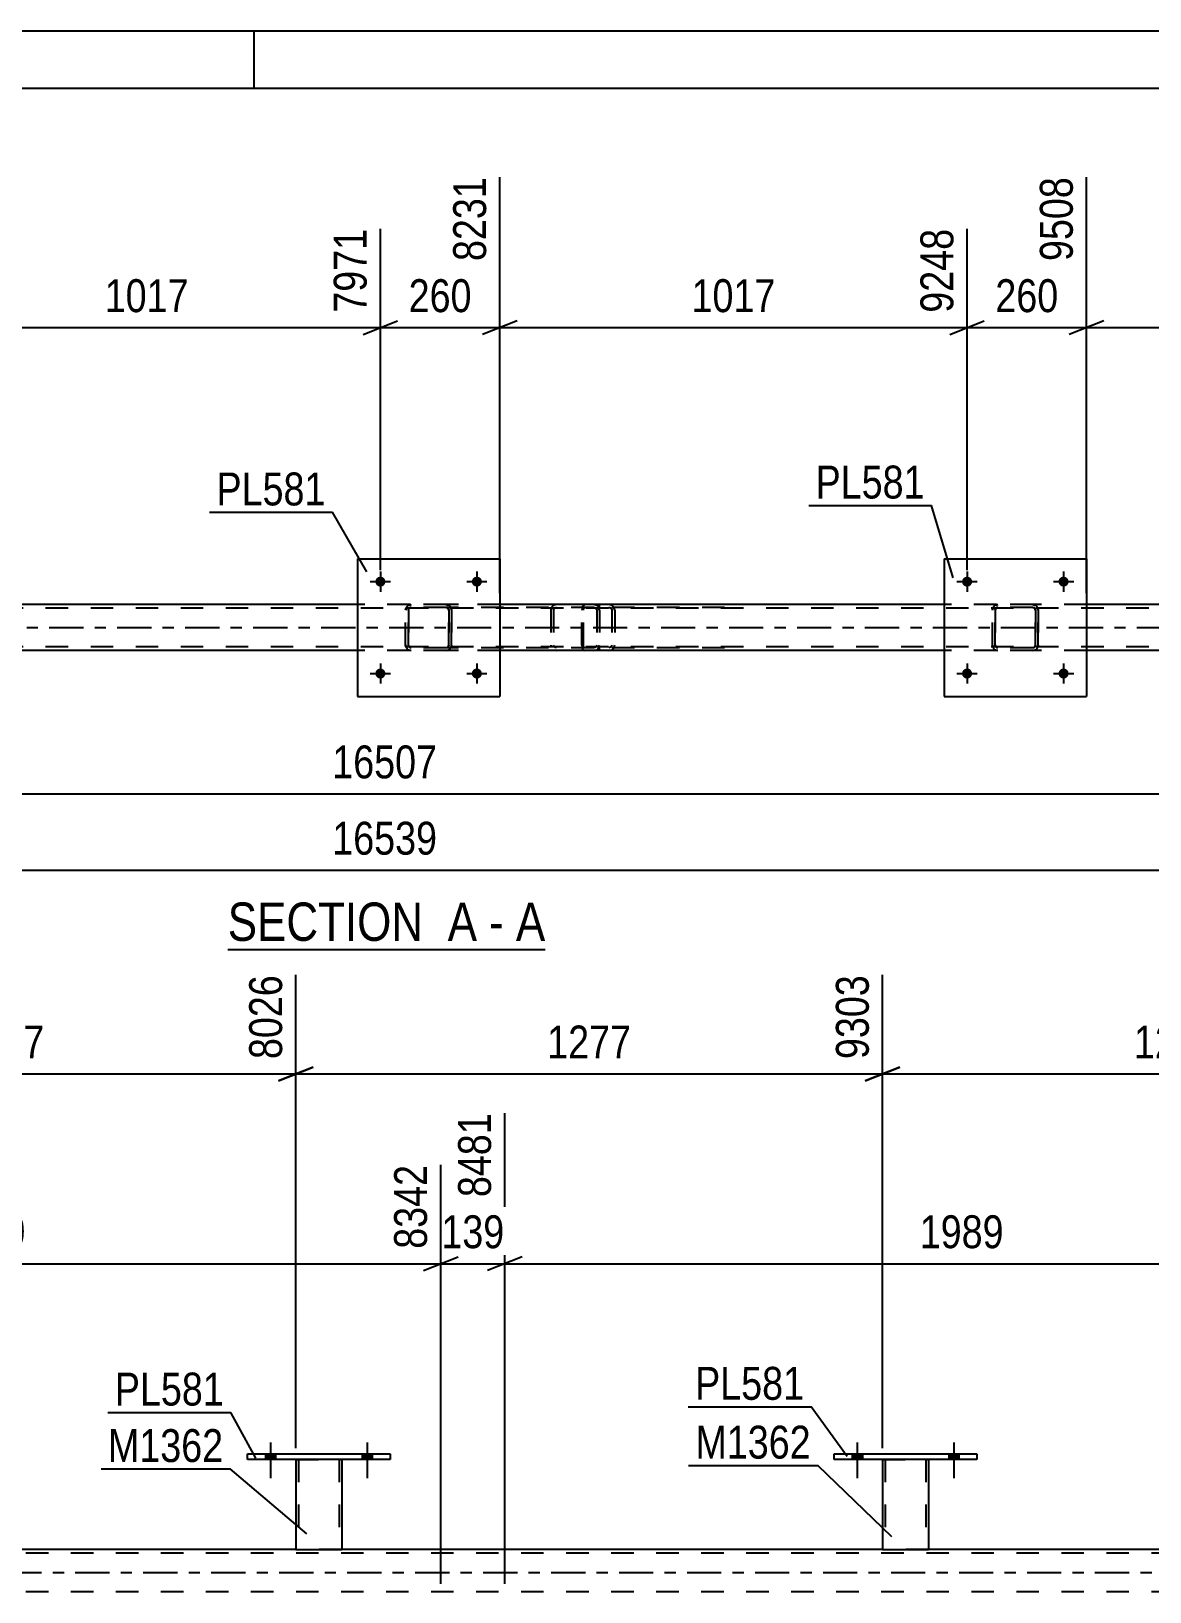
# Model space of a CAD drawing. Header units: millimetres. Extents: x 0 to 841, y 0 to 594.
# Drawn here: x 401.6 to 499, y 458.1 to 594 of the extents above; entities that cross this region are included whole.
import ezdxf

# ---------------------------------------------------------------- set-up
doc = ezdxf.new("R2010")
doc.units = ezdxf.units.MM
doc.linetypes.add('DXK_LINE_DOT2', pattern=[3.9198, 1.9599, -1.9599])
doc.linetypes.add('DXK_LINE_DOT3', pattern=[5.9187, 2.979, -0.9799, 0.9799, -0.9799])
doc.styles.add('Arial Narrow', font='ARIALN.TTF', dxfattribs={"height": 0.2})

# ---------------------------------------------------------------- blocks, each defined once
blk = doc.blocks.new('Unknown-318895283-1133')
at = {"color": 5, "linetype": 'Continuous'}
for p, q in [((841, 594), (0, 594)), ((421, 589), (421, 594)), ((836, 589), (5, 589))]:
    blk.add_line(p, q, dxfattribs=at)
blk = doc.blocks.new('Unknown-318895283-11 - 5298')
at = {"color": 6, "linetype": 'Continuous'}
blk.add_line((418.69, 514.04), (446.33, 514.04), dxfattribs=at)
at = {"color": 0, "linetype": 'Continuous'}
for points in [[(436.79, 514.79), (436.79, 518.29), (418.69, 518.29), (418.69, 514.79)], [(440.4, 514.79), (440.4, 518.29), (437.84, 518.29), (437.84, 514.79)], [(442.73, 514.79), (442.73, 518.29), (441.45, 518.29), (441.45, 514.79)], [(446.33, 514.79), (446.33, 518.29), (443.78, 518.29), (443.78, 514.79)]]:
    blk.add_wipeout(points, dxfattribs=at)
at = {"color": 7, "linetype": 'Continuous', "style": 'Arial Narrow'}
for s, p in [('SECTION ', (418.69, 514.79)), ('A', (437.84, 514.79)), ('A', (443.78, 514.79)), ('-', (441.45, 514.79))]:
    blk.add_text(s, height=3.34, dxfattribs=at).set_placement(p)
blk = doc.blocks.new('Part-318895283-5307 - 5298')
at = {"color": 7, "linetype": 'DXK_LINE_DOT2'}
for p, q in [((450.55, 544.07), (435.56, 544.07)), ((450.55, 543.83), (435.56, 543.83)), ((446.82, 543.67), (446.81, 543.59)), ((446.81, 543.59), (446.81, 540.55)), ((446.84, 543.77), (446.82, 543.67)), ((447.06, 543.59), (447.08, 543.68)), ((447.06, 543.59), (447.06, 540.55)), ((447.08, 543.68), (447.14, 543.76)), ((447.32, 544.07), (447.12, 544.03)), ((447.14, 543.76), (447.22, 543.81)), ((447.22, 543.81), (447.32, 543.83)), ((450.75, 544.03), (450.55, 544.07)), ((450.55, 543.83), (450.65, 543.81)), ((450.65, 543.81), (450.73, 543.76)), ((450.73, 543.76), (450.79, 543.68)), ((450.79, 543.68), (450.81, 543.59)), ((450.81, 543.59), (450.81, 540.55)), ((451.04, 543.67), (451.02, 543.77)), ((451.06, 543.59), (451.04, 543.67)), ((451.06, 543.59), (451.06, 540.55)), ((450.55, 540.31), (435.56, 540.31)), ((450.55, 540.07), (435.56, 540.07)), ((446.81, 540.55), (446.82, 540.46)), ((446.82, 540.46), (446.84, 540.36)), ((447.08, 540.46), (447.06, 540.55)), ((447.14, 540.38), (447.08, 540.46)), ((447.12, 540.1), (447.32, 540.07)), ((447.22, 540.33), (447.14, 540.38)), ((447.32, 540.31), (447.22, 540.33)), ((450.65, 540.33), (450.55, 540.31)), ((450.55, 540.07), (450.75, 540.1)), ((450.73, 540.38), (450.65, 540.33)), ((450.79, 540.46), (450.73, 540.38)), ((450.81, 540.55), (450.79, 540.46)), ((451.02, 540.36), (451.04, 540.46)), ((451.04, 540.46), (451.06, 540.55))]:
    blk.add_line(p, q, dxfattribs=at)
for centre, start, end in [((447.3, 543.57), 110.7583, 155.68), ((450.57, 543.57), 24.32, 69.2417), ((450.57, 540.57), 290.7583, 335.68)]:
    blk.add_arc(centre, 0.496, start, end, dxfattribs=at)
blk = doc.blocks.new('Part-318895283-5320 - 5298')
at = {"color": 7, "linetype": 'DXK_LINE_DOT2'}
for p, q in [((449.54, 543.77), (449.52, 543.59)), ((449.52, 540.55), (449.52, 543.59)), ((449.59, 543.93), (449.54, 543.77)), ((449.68, 544.03), (449.59, 543.93)), ((449.65, 543.59), (449.66, 543.68)), ((449.65, 540.55), (449.65, 543.59)), ((449.66, 543.68), (449.69, 543.76)), ((449.79, 544.07), (449.68, 544.03)), ((449.69, 543.76), (449.73, 543.81)), ((449.73, 543.81), (449.79, 543.83)), ((461.94, 544.07), (449.79, 544.07)), ((461.94, 543.83), (449.79, 543.83)), ((451.06, 543.83), (451.06, 544.07)), ((452.07, 544.03), (451.88, 544.07)), ((451.88, 543.83), (451.97, 543.81)), ((451.97, 543.81), (452.06, 543.76)), ((452.06, 543.76), (452.11, 543.68)), ((452.11, 543.68), (452.13, 543.59)), ((452.13, 543.59), (452.13, 540.55)), ((452.36, 543.67), (452.34, 543.77)), ((452.38, 543.59), (452.36, 543.67)), ((452.38, 543.59), (452.38, 540.55)), ((449.52, 540.55), (449.54, 540.36)), ((449.54, 540.36), (449.59, 540.21)), ((449.59, 540.21), (449.68, 540.1)), ((449.66, 540.46), (449.65, 540.55)), ((449.69, 540.38), (449.66, 540.46)), ((449.68, 540.1), (449.79, 540.07)), ((449.73, 540.33), (449.69, 540.38)), ((449.79, 540.31), (449.73, 540.33)), ((461.94, 540.31), (449.79, 540.31)), ((461.94, 540.07), (449.79, 540.07)), ((451.06, 540.07), (451.06, 540.31)), ((451.97, 540.33), (451.88, 540.31)), ((451.88, 540.07), (452.07, 540.1)), ((452.06, 540.38), (451.97, 540.33)), ((452.11, 540.46), (452.06, 540.38)), ((452.13, 540.55), (452.11, 540.46)), ((452.34, 540.36), (452.36, 540.46)), ((452.36, 540.46), (452.38, 540.55))]:
    blk.add_line(p, q, dxfattribs=at)
for centre, start, end in [((451.89, 543.57), 23.8494, 68.8059), ((451.89, 540.56), 291.1941, 336.1506)]:
    blk.add_arc(centre, 0.492, start, end, dxfattribs=at)
blk = doc.blocks.new('Part-318895283-5333 - 5298')
at = {"color": 2, "linetype": 'Continuous'}
for p, q in [((481.06, 548.07), (481.06, 536.07)), ((481.06, 548.07), (493.46, 548.07)), ((493.46, 548.07), (493.46, 536.07)), ((481.06, 536.07), (493.46, 536.07))]:
    blk.add_line(p, q, dxfattribs=at)
blk = doc.blocks.new('Part-318895283-5334 - 5298')
at = {"color": 7, "linetype": 'DXK_LINE_DOT2'}
for p, q in [((485.26, 543.59), (485.3, 543.77)), ((485.3, 543.77), (485.26, 543.59)), ((485.26, 540.55), (485.26, 543.59)), ((485.26, 543.59), (485.26, 543.59)), ((485.26, 540.55), (485.26, 543.59)), ((485.5, 543.59), (485.52, 543.68)), ((485.52, 543.68), (485.5, 543.59)), ((485.5, 540.55), (485.5, 543.59)), ((485.5, 543.59), (485.5, 543.59)), ((485.5, 543.59), (485.5, 540.55)), ((485.52, 543.68), (485.57, 543.76)), ((485.57, 543.76), (485.52, 543.68)), ((485.56, 544.03), (485.74, 544.07)), ((485.74, 544.07), (485.56, 544.03)), ((485.57, 543.76), (485.65, 543.81)), ((485.65, 543.81), (485.57, 543.76)), ((485.74, 543.83), (485.65, 543.81)), ((488.78, 544.07), (485.74, 544.07)), ((488.78, 543.83), (485.74, 543.83)), ((488.78, 544.07), (488.97, 544.03)), ((488.97, 544.03), (488.78, 544.07)), ((488.78, 543.83), (488.87, 543.81)), ((488.87, 543.81), (488.95, 543.76)), ((488.95, 543.76), (488.87, 543.81)), ((488.95, 543.76), (489, 543.68)), ((489, 543.68), (488.95, 543.76)), ((489, 543.68), (489.02, 543.59)), ((489.02, 543.59), (489, 543.68)), ((489.02, 540.55), (489.02, 543.59)), ((489.02, 543.59), (489.02, 543.59)), ((489.02, 543.59), (489.02, 540.55)), ((489.23, 543.77), (489.26, 543.59)), ((489.26, 543.59), (489.23, 543.77)), ((489.26, 540.55), (489.26, 543.59)), ((489.26, 543.59), (489.26, 543.59)), ((489.26, 543.59), (489.26, 540.55)), ((485.26, 540.55), (485.26, 540.55)), ((485.3, 540.36), (485.26, 540.55)), ((485.26, 540.55), (485.3, 540.36)), ((485.5, 540.55), (485.5, 540.55)), ((485.52, 540.45), (485.5, 540.55)), ((485.5, 540.55), (485.52, 540.45)), ((485.57, 540.38), (485.52, 540.45)), ((485.52, 540.45), (485.57, 540.38)), ((485.74, 540.07), (485.56, 540.1)), ((485.56, 540.1), (485.74, 540.07)), ((485.65, 540.32), (485.57, 540.38)), ((485.57, 540.38), (485.65, 540.32)), ((485.74, 540.31), (485.65, 540.32)), ((488.78, 540.31), (485.74, 540.31)), ((488.78, 540.07), (485.74, 540.07)), ((488.87, 540.32), (488.78, 540.31)), ((488.97, 540.1), (488.78, 540.07)), ((488.78, 540.07), (488.97, 540.1)), ((488.95, 540.38), (488.87, 540.32)), ((488.87, 540.32), (488.95, 540.38)), ((489, 540.45), (488.95, 540.38)), ((488.95, 540.38), (489, 540.45)), ((489.02, 540.55), (489, 540.45)), ((489, 540.45), (489.02, 540.55)), ((489.02, 540.55), (489.02, 540.55)), ((489.26, 540.55), (489.23, 540.36)), ((489.23, 540.36), (489.26, 540.55)), ((489.26, 540.55), (489.26, 540.55))]:
    blk.add_line(p, q, dxfattribs=at)
at = {"color": 7, "linetype": 'DXK_LINE_DOT3'}
blk.add_line((487.26, 542.07), (487.26, 542.07), dxfattribs=at)
at = {"color": 7, "linetype": 'DXK_LINE_DOT2'}
for centre, start, end in [((485.74, 543.59), 112.5, 157.5), ((485.74, 543.59), 112.5, 157.5), ((488.78, 543.59), 22.5, 67.5), ((488.78, 543.59), 22.5, 67.5), ((485.74, 540.55), 202.5, 247.5), ((485.74, 540.55), 202.5, 247.5), ((488.78, 540.55), 292.5, 337.5), ((488.78, 540.55), 292.5, 337.5)]:
    blk.add_arc(centre, 0.48, start, end, dxfattribs=at)
blk = doc.blocks.new('Bolt-318895283-5404 - 5298')
at = {"linetype": 'Continuous'}
for points in [[(432.42, 538.07, -1), (431.54, 538.07, -1)], [(440.82, 538.07, -1), (439.94, 538.07, -1)]]:
    blk.add_hatch(color=1, dxfattribs=at).paths.add_polyline_path(points)
at = {"color": 1, "linetype": 'Continuous'}
for p, q in [((431.98, 538.95), (431.98, 537.19)), ((440.38, 538.95), (440.38, 537.19)), ((431.1, 538.07), (432.86, 538.07)), ((439.5, 538.07), (441.26, 538.07))]:
    blk.add_line(p, q, dxfattribs=at)
blk = doc.blocks.new('Part-318895283-5339 - 5298')
at = {"color": 2, "linetype": 'Continuous'}
for p, q in [((429.98, 548.07), (429.98, 536.07)), ((429.98, 548.07), (442.38, 548.07)), ((442.38, 548.07), (442.38, 536.07)), ((429.98, 536.07), (442.38, 536.07))]:
    blk.add_line(p, q, dxfattribs=at)
blk = doc.blocks.new('Bolt-318895283-5403 - 5298')
at = {"linetype": 'Continuous'}
for points in [[(432.42, 546.07, -1), (431.54, 546.07, -1)], [(440.82, 546.07, -1), (439.94, 546.07, -1)]]:
    blk.add_hatch(color=1, dxfattribs=at).paths.add_polyline_path(points)
at = {"color": 1, "linetype": 'Continuous'}
for p, q in [((431.98, 546.95), (431.98, 545.19)), ((440.38, 546.95), (440.38, 545.19)), ((431.1, 546.07), (432.86, 546.07)), ((439.5, 546.07), (441.26, 546.07))]:
    blk.add_line(p, q, dxfattribs=at)
blk = doc.blocks.new('Part-318895283-5340 - 5298')
at = {"color": 7, "linetype": 'DXK_LINE_DOT2'}
for p, q in [((434.18, 543.59), (434.22, 543.77)), ((434.22, 543.77), (434.18, 543.59)), ((434.18, 540.55), (434.18, 543.59)), ((434.18, 543.59), (434.18, 543.59)), ((434.18, 540.55), (434.18, 543.59)), ((434.42, 543.59), (434.44, 543.68)), ((434.44, 543.68), (434.42, 543.59)), ((434.42, 540.55), (434.42, 543.59)), ((434.42, 543.59), (434.42, 543.59)), ((434.42, 543.59), (434.42, 540.55)), ((434.44, 543.68), (434.49, 543.76)), ((434.49, 543.76), (434.44, 543.68)), ((434.48, 544.03), (434.66, 544.07)), ((434.66, 544.07), (434.48, 544.03)), ((434.49, 543.76), (434.57, 543.81)), ((434.57, 543.81), (434.49, 543.76)), ((434.66, 543.83), (434.57, 543.81)), ((437.7, 544.07), (434.66, 544.07)), ((437.7, 543.83), (434.66, 543.83)), ((437.7, 544.07), (437.88, 544.03)), ((437.88, 544.03), (437.7, 544.07)), ((437.7, 543.83), (437.79, 543.81)), ((437.79, 543.81), (437.87, 543.76)), ((437.87, 543.76), (437.79, 543.81)), ((437.87, 543.76), (437.92, 543.68)), ((437.92, 543.68), (437.87, 543.76)), ((437.92, 543.68), (437.94, 543.59)), ((437.94, 543.59), (437.92, 543.68)), ((437.94, 540.55), (437.94, 543.59)), ((437.94, 543.59), (437.94, 543.59)), ((437.94, 543.59), (437.94, 540.55)), ((438.14, 543.77), (438.18, 543.59)), ((438.18, 543.59), (438.14, 543.77)), ((438.18, 540.55), (438.18, 543.59)), ((438.18, 543.59), (438.18, 543.59)), ((438.18, 543.59), (438.18, 540.55)), ((434.18, 540.55), (434.18, 540.55)), ((434.22, 540.36), (434.18, 540.55)), ((434.18, 540.55), (434.22, 540.36)), ((434.42, 540.55), (434.42, 540.55)), ((434.44, 540.45), (434.42, 540.55)), ((434.42, 540.55), (434.44, 540.45)), ((434.49, 540.38), (434.44, 540.45)), ((434.44, 540.45), (434.49, 540.38)), ((434.66, 540.07), (434.48, 540.1)), ((434.48, 540.1), (434.66, 540.07)), ((434.57, 540.32), (434.49, 540.38)), ((434.49, 540.38), (434.57, 540.32)), ((434.66, 540.31), (434.57, 540.32)), ((437.7, 540.31), (434.66, 540.31)), ((437.7, 540.07), (434.66, 540.07)), ((437.79, 540.32), (437.7, 540.31)), ((437.88, 540.1), (437.7, 540.07)), ((437.7, 540.07), (437.88, 540.1)), ((437.87, 540.38), (437.79, 540.32)), ((437.79, 540.32), (437.87, 540.38)), ((437.92, 540.45), (437.87, 540.38)), ((437.87, 540.38), (437.92, 540.45)), ((437.94, 540.55), (437.92, 540.45)), ((437.92, 540.45), (437.94, 540.55)), ((437.94, 540.55), (437.94, 540.55)), ((438.18, 540.55), (438.14, 540.36)), ((438.14, 540.36), (438.18, 540.55)), ((438.18, 540.55), (438.18, 540.55))]:
    blk.add_line(p, q, dxfattribs=at)
at = {"color": 7, "linetype": 'DXK_LINE_DOT3'}
blk.add_line((436.18, 542.07), (436.18, 542.07), dxfattribs=at)
at = {"color": 7, "linetype": 'DXK_LINE_DOT2'}
for centre, start, end in [((434.66, 543.59), 112.5, 157.5), ((434.66, 543.59), 112.5, 157.5), ((437.7, 543.59), 22.5, 67.5), ((437.7, 543.59), 22.5, 67.5), ((434.66, 540.55), 202.5, 247.5), ((434.66, 540.55), 202.5, 247.5), ((437.7, 540.55), 292.5, 337.5), ((437.7, 540.55), 292.5, 337.5)]:
    blk.add_arc(centre, 0.48, start, end, dxfattribs=at)
blk = doc.blocks.new('Bolt-318895283-5402 - 5298')
at = {"linetype": 'Continuous'}
for points in [[(483.5, 538.07, -1), (482.62, 538.07, -1)], [(491.9, 538.07, -1), (491.02, 538.07, -1)]]:
    blk.add_hatch(color=1, dxfattribs=at).paths.add_polyline_path(points)
at = {"color": 1, "linetype": 'Continuous'}
for p, q in [((483.06, 538.95), (483.06, 537.19)), ((491.46, 538.95), (491.46, 537.19)), ((482.18, 538.07), (483.94, 538.07)), ((490.58, 538.07), (492.34, 538.07))]:
    blk.add_line(p, q, dxfattribs=at)
blk = doc.blocks.new('Bolt-318895283-5471 - 5298')
at = {"linetype": 'Continuous'}
for points in [[(483.5, 546.07, -1), (482.62, 546.07, -1)], [(491.9, 546.07, -1), (491.02, 546.07, -1)]]:
    blk.add_hatch(color=1, dxfattribs=at).paths.add_polyline_path(points)
at = {"color": 1, "linetype": 'Continuous'}
for p, q in [((483.06, 546.95), (483.06, 545.19)), ((491.46, 546.95), (491.46, 545.19)), ((482.18, 546.07), (483.94, 546.07)), ((490.58, 546.07), (492.34, 546.07))]:
    blk.add_line(p, q, dxfattribs=at)
blk = doc.blocks.new('Part-318895283-5517 - 5298')
at = {"color": 7, "linetype": 'DXK_LINE_DOT2'}
for p, q in [((714.46, 543.75), (113.13, 543.75)), ((442.38, 544.07), (429.98, 544.07)), ((493.46, 544.07), (481.06, 544.07)), ((714.46, 540.39), (113.13, 540.39)), ((442.38, 540.07), (429.98, 540.07)), ((493.46, 540.07), (481.06, 540.07))]:
    blk.add_line(p, q, dxfattribs=at)
at = {"color": 2, "linetype": 'Continuous'}
for p, q in [((429.98, 544.07), (391.3, 544.07)), ((481.06, 544.07), (442.38, 544.07)), ((532.14, 544.07), (493.46, 544.07)), ((429.98, 540.07), (391.3, 540.07)), ((481.06, 540.07), (442.38, 540.07)), ((532.14, 540.07), (493.46, 540.07))]:
    blk.add_line(p, q, dxfattribs=at)
at = {"color": 7, "linetype": 'DXK_LINE_DOT3'}
blk.add_line((113.13, 542.07), (714.46, 542.07), dxfattribs=at)
blk = doc.blocks.new('Part-318895283-3633 - 3524')
at = {"color": 7, "linetype": 'DXK_LINE_DOT2'}
for p, q in [((704.9, 461.47), (103.56, 461.47)), ((428.62, 461.79), (424.62, 461.79)), ((479.7, 461.79), (475.7, 461.79)), ((704.9, 458.11), (103.56, 458.11))]:
    blk.add_line(p, q, dxfattribs=at)
at = {"color": 2, "linetype": 'Continuous'}
for p, q in [((424.62, 461.79), (242.66, 461.79)), ((475.7, 461.79), (428.62, 461.79)), ((526.78, 461.79), (479.7, 461.79))]:
    blk.add_line(p, q, dxfattribs=at)
at = {"color": 7, "linetype": 'DXK_LINE_DOT3'}
blk.add_line((103.56, 459.79), (704.9, 459.79), dxfattribs=at)
blk = doc.blocks.new('Bolt-318895283-3802 - 3524')
at = {"linetype": 'Continuous'}
for points in [[(421.98, 469.63), (422.86, 469.63), (422.86, 470.11), (421.98, 470.11)], [(430.38, 469.63), (431.26, 469.63), (431.26, 470.11), (430.38, 470.11)]]:
    blk.add_hatch(color=1, dxfattribs=at).paths.add_polyline_path(points)
at = {"color": 1, "linetype": 'Continuous'}
for p, q in [((422.42, 471.11), (422.42, 467.99)), ((430.82, 471.11), (430.82, 467.99)), ((421.98, 470.11), (421.98, 469.63)), ((422.86, 470.11), (422.86, 469.63)), ((430.38, 470.11), (430.38, 469.63)), ((431.26, 470.11), (431.26, 469.63))]:
    blk.add_line(p, q, dxfattribs=at)
blk = doc.blocks.new('Bolt-318895283-3803 - 3524')
at = {"linetype": 'Continuous'}
for points in [[(421.98, 469.63), (422.86, 469.63), (422.86, 470.11), (421.98, 470.11)], [(430.38, 469.63), (431.26, 469.63), (431.26, 470.11), (430.38, 470.11)]]:
    blk.add_hatch(color=1, dxfattribs=at).paths.add_polyline_path(points)
at = {"color": 1, "linetype": 'Continuous'}
for p, q in [((422.42, 471.11), (422.42, 467.99)), ((430.82, 471.11), (430.82, 467.99)), ((421.98, 470.11), (421.98, 469.63)), ((422.86, 470.11), (422.86, 469.63)), ((430.38, 470.11), (430.38, 469.63)), ((431.26, 470.11), (431.26, 469.63))]:
    blk.add_line(p, q, dxfattribs=at)
blk = doc.blocks.new('Bolt-318895283-3828 - 3524')
at = {"linetype": 'Continuous'}
for points in [[(473.06, 469.63), (473.94, 469.63), (473.94, 470.11), (473.06, 470.11)], [(481.46, 469.63), (482.34, 469.63), (482.34, 470.11), (481.46, 470.11)]]:
    blk.add_hatch(color=1, dxfattribs=at).paths.add_polyline_path(points)
at = {"color": 1, "linetype": 'Continuous'}
for p, q in [((473.5, 471.11), (473.5, 467.99)), ((481.9, 471.11), (481.9, 467.99)), ((473.06, 470.11), (473.06, 469.63)), ((473.94, 470.11), (473.94, 469.63)), ((481.46, 470.11), (481.46, 469.63)), ((482.34, 470.11), (482.34, 469.63))]:
    blk.add_line(p, q, dxfattribs=at)
blk = doc.blocks.new('Bolt-318895283-3829 - 3524')
at = {"linetype": 'Continuous'}
for points in [[(473.06, 469.63), (473.94, 469.63), (473.94, 470.11), (473.06, 470.11)], [(481.46, 469.63), (482.34, 469.63), (482.34, 470.11), (481.46, 470.11)]]:
    blk.add_hatch(color=1, dxfattribs=at).paths.add_polyline_path(points)
at = {"color": 1, "linetype": 'Continuous'}
for p, q in [((473.5, 471.11), (473.5, 467.99)), ((481.9, 471.11), (481.9, 467.99)), ((473.06, 470.11), (473.06, 469.63)), ((473.94, 470.11), (473.94, 469.63)), ((481.46, 470.11), (481.46, 469.63)), ((482.34, 470.11), (482.34, 469.63))]:
    blk.add_line(p, q, dxfattribs=at)
blk = doc.blocks.new('Part-318895283-3958 - 3524')
at = {"color": 2, "linetype": 'Continuous'}
for p, q in [((475.7, 469.63), (475.7, 461.79)), ((479.7, 469.63), (479.7, 461.79)), ((475.7, 461.79), (479.7, 461.79))]:
    blk.add_line(p, q, dxfattribs=at)
at = {"color": 7, "linetype": 'DXK_LINE_DOT2'}
for p, q in [((475.7, 469.63), (479.7, 469.63)), ((475.7, 469.63), (475.7, 469.63)), ((475.7, 469.63), (475.7, 469.63)), ((475.94, 469.63), (475.94, 461.79)), ((479.46, 469.63), (479.46, 461.79)), ((479.7, 469.63), (479.7, 469.63)), ((479.7, 469.63), (479.7, 469.63)), ((479.4, 461.79), (479.44, 461.79)), ((479.4, 461.79), (479.44, 461.79)), ((479.44, 461.79), (479.46, 461.79)), ((479.44, 461.79), (479.46, 461.79))]:
    blk.add_line(p, q, dxfattribs=at)
blk = doc.blocks.new('Part-318895283-3953 - 3524')
at = {"color": 2, "linetype": 'Continuous'}
for p, q in [((420.42, 470.11), (432.82, 470.11)), ((420.42, 469.63), (420.42, 470.11)), ((432.82, 469.63), (420.42, 469.63)), ((432.82, 470.11), (432.82, 469.63))]:
    blk.add_line(p, q, dxfattribs=at)
blk = doc.blocks.new('Part-318895283-3963 - 3524')
at = {"color": 2, "linetype": 'Continuous'}
for p, q in [((471.5, 470.11), (483.9, 470.11)), ((471.5, 469.63), (471.5, 470.11)), ((483.9, 469.63), (471.5, 469.63)), ((483.9, 470.11), (483.9, 469.63))]:
    blk.add_line(p, q, dxfattribs=at)
blk = doc.blocks.new('Part-318895283-3980 - 3524')
at = {"color": 2, "linetype": 'Continuous'}
for p, q in [((424.62, 469.63), (424.62, 461.79)), ((428.62, 469.63), (428.62, 461.79)), ((424.62, 461.79), (428.62, 461.79))]:
    blk.add_line(p, q, dxfattribs=at)
at = {"color": 7, "linetype": 'DXK_LINE_DOT2'}
for p, q in [((424.62, 469.63), (428.62, 469.63)), ((424.62, 469.63), (424.62, 469.63)), ((424.62, 469.63), (424.62, 469.63)), ((424.86, 469.63), (424.86, 461.79)), ((428.38, 469.63), (428.38, 461.79)), ((428.62, 469.63), (428.62, 469.63)), ((428.62, 469.63), (428.62, 469.63)), ((428.32, 461.79), (428.36, 461.79)), ((428.32, 461.79), (428.36, 461.79)), ((428.36, 461.79), (428.38, 461.79)), ((428.36, 461.79), (428.38, 461.79))]:
    blk.add_line(p, q, dxfattribs=at)
blk = doc.blocks.new('StraightDimension-318895283-5635 - 5298')
at = {"color": 7, "linetype": 'Continuous'}
blk.add_line((112.49, 520.95), (752.22, 520.95), dxfattribs=at)
at = {"color": 0}
blk.add_wipeout([(437.53, 521.7), (437.53, 525.9), (427.19, 525.9), (427.19, 521.7)], dxfattribs=at)
at = {"color": 3, "style": 'Arial Narrow'}
blk.add_text('16539', height=2.863, dxfattribs=at).set_placement((427.79, 522.3))
blk = doc.blocks.new('StraightDimension-318895283-5867 - 5298')
at = {"color": 7, "linetype": 'Continuous'}
for p, q in [((493.46, 545.07), (493.46, 581.3)), ((534.14, 547.07), (534.14, 578.63)), ((494.96, 568.79), (491.96, 567.59)), ((493.46, 568.19), (534.14, 568.19)), ((532.64, 567.59), (535.64, 568.79))]:
    blk.add_line(p, q, dxfattribs=at)
at = {"color": 0}
blk.add_wipeout([(518.06, 568.94), (518.06, 573.14), (509.55, 573.14), (509.55, 568.94)], dxfattribs=at)
at = {"color": 3, "style": 'Arial Narrow'}
blk.add_text('1017', height=2.863, dxfattribs=at).set_placement((510.15, 569.54))
at = {"color": 0, "linetype": 'Continuous'}
blk.add_wipeout([(533.54, 579.23), (529.34, 579.23), (529.34, 568.89), (533.54, 568.89)], dxfattribs=at)
at = {"color": 3, "linetype": 'Continuous', "style": 'Arial Narrow'}
blk.add_text('10525', height=2.863, rotation=90.0002, dxfattribs=at).set_placement((532.94, 569.49))
blk = doc.blocks.new('StraightDimension-318895283-5887 - 5298')
at = {"color": 7, "linetype": 'Continuous'}
for p, q in [((493.46, 545.07), (493.46, 581.3)), ((483.06, 547.07), (483.06, 576.8)), ((481.56, 567.59), (484.56, 568.79)), ((483.06, 568.19), (493.46, 568.19)), ((494.96, 568.79), (491.96, 567.59))]:
    blk.add_line(p, q, dxfattribs=at)
at = {"color": 0}
blk.add_wipeout([(491.6, 568.94), (491.6, 573.14), (484.92, 573.14), (484.92, 568.94)], dxfattribs=at)
at = {"color": 3, "style": 'Arial Narrow'}
blk.add_text('260', height=2.863, dxfattribs=at).set_placement((485.52, 569.54))
at = {"color": 0, "linetype": 'Continuous'}
blk.add_wipeout([(492.86, 581.9), (488.66, 581.9), (488.66, 573.39), (492.86, 573.39)], dxfattribs=at)
at = {"color": 3, "linetype": 'Continuous', "style": 'Arial Narrow'}
blk.add_text('9508', height=2.863, rotation=90.0002, dxfattribs=at).set_placement((492.26, 573.99))
blk = doc.blocks.new('StraightDimension-318895283-5907 - 5298')
at = {"color": 7, "linetype": 'Continuous'}
for p, q in [((442.38, 545.07), (442.38, 581.3)), ((483.06, 547.07), (483.06, 576.8)), ((443.88, 568.79), (440.88, 567.59)), ((442.38, 568.19), (483.06, 568.19)), ((481.56, 567.59), (484.56, 568.79))]:
    blk.add_line(p, q, dxfattribs=at)
at = {"color": 0}
blk.add_wipeout([(466.98, 568.94), (466.98, 573.14), (458.47, 573.14), (458.47, 568.94)], dxfattribs=at)
at = {"color": 3, "style": 'Arial Narrow'}
blk.add_text('1017', height=2.863, dxfattribs=at).set_placement((459.07, 569.54))
at = {"color": 0, "linetype": 'Continuous'}
blk.add_wipeout([(482.46, 577.4), (478.26, 577.4), (478.26, 568.89), (482.46, 568.89)], dxfattribs=at)
at = {"color": 3, "linetype": 'Continuous', "style": 'Arial Narrow'}
blk.add_text('9248', height=2.863, rotation=90.0002, dxfattribs=at).set_placement((481.86, 569.49))
blk = doc.blocks.new('StraightDimension-318895283-5927 - 5298')
at = {"color": 7, "linetype": 'Continuous'}
for p, q in [((442.38, 545.07), (442.38, 581.3)), ((431.98, 547.07), (431.98, 576.8)), ((430.48, 567.59), (433.48, 568.79)), ((431.98, 568.19), (442.38, 568.19)), ((443.88, 568.79), (440.88, 567.59))]:
    blk.add_line(p, q, dxfattribs=at)
at = {"color": 0}
blk.add_wipeout([(440.52, 568.94), (440.52, 573.14), (433.84, 573.14), (433.84, 568.94)], dxfattribs=at)
at = {"color": 3, "style": 'Arial Narrow'}
blk.add_text('260', height=2.863, dxfattribs=at).set_placement((434.44, 569.54))
at = {"color": 0, "linetype": 'Continuous'}
blk.add_wipeout([(441.78, 581.9), (437.58, 581.9), (437.58, 573.39), (441.78, 573.39)], dxfattribs=at)
at = {"color": 3, "linetype": 'Continuous', "style": 'Arial Narrow'}
blk.add_text('8231', height=2.863, rotation=90.0002, dxfattribs=at).set_placement((441.18, 573.99))
blk = doc.blocks.new('StraightDimension-318895283-5947 - 5298')
at = {"color": 7, "linetype": 'Continuous'}
for p, q in [((391.3, 545.07), (391.3, 581.3)), ((431.98, 547.07), (431.98, 576.8)), ((392.8, 568.79), (389.8, 567.59)), ((391.3, 568.19), (431.98, 568.19)), ((430.48, 567.59), (433.48, 568.79))]:
    blk.add_line(p, q, dxfattribs=at)
at = {"color": 0}
blk.add_wipeout([(415.9, 568.94), (415.9, 573.14), (407.38, 573.14), (407.38, 568.94)], dxfattribs=at)
at = {"color": 3, "style": 'Arial Narrow'}
blk.add_text('1017', height=2.863, dxfattribs=at).set_placement((407.98, 569.54))
at = {"color": 0, "linetype": 'Continuous'}
blk.add_wipeout([(431.38, 577.4), (427.18, 577.4), (427.18, 568.89), (431.38, 568.89)], dxfattribs=at)
at = {"color": 3, "linetype": 'Continuous', "style": 'Arial Narrow'}
blk.add_text('7971', height=2.863, rotation=90.0002, dxfattribs=at).set_placement((430.78, 569.49))
blk = doc.blocks.new('StraightDimension-318895283-6279 - 5298')
at = {"color": 7, "linetype": 'Continuous'}
blk.add_line((113.13, 527.59), (751.58, 527.59), dxfattribs=at)
at = {"color": 0}
blk.add_wipeout([(437.53, 528.34), (437.53, 532.54), (427.19, 532.54), (427.19, 528.34)], dxfattribs=at)
at = {"color": 3, "style": 'Arial Narrow'}
blk.add_text('16507', height=2.863, dxfattribs=at).set_placement((427.79, 528.94))
blk = doc.blocks.new('StraightDimension-318895283-11024 - 3524')
at = {"color": 7, "linetype": 'Continuous'}
for p, q in [((442.81, 458.79), (442.81, 499.79)), ((522.37, 458.79), (522.37, 497.12)), ((444.31, 487.28), (441.31, 486.08)), ((442.81, 486.68), (522.37, 486.68)), ((520.87, 486.08), (523.87, 487.28))]:
    blk.add_line(p, q, dxfattribs=at)
at = {"color": 0}
blk.add_wipeout([(486.85, 487.43), (486.85, 491.63), (478.34, 491.63), (478.34, 487.43)], dxfattribs=at)
at = {"color": 3, "style": 'Arial Narrow'}
blk.add_text('1989', height=2.863, dxfattribs=at).set_placement((478.94, 488.03))
at = {"color": 0, "linetype": 'Continuous'}
blk.add_wipeout([(521.77, 497.72), (517.57, 497.72), (517.57, 487.38), (521.77, 487.38)], dxfattribs=at)
at = {"color": 3, "linetype": 'Continuous', "style": 'Arial Narrow'}
blk.add_text('10470', height=2.863, rotation=90.0002, dxfattribs=at).set_placement((521.17, 487.98))
blk = doc.blocks.new('StraightDimension-318895283-4907 - 3524')
at = {"color": 7, "linetype": 'Continuous'}
for p, q in [((424.62, 470.63), (424.62, 511.82)), ((475.7, 470.63), (475.7, 511.82)), ((426.12, 503.8), (423.12, 502.6)), ((424.62, 503.2), (475.7, 503.2)), ((474.2, 502.6), (477.2, 503.8))]:
    blk.add_line(p, q, dxfattribs=at)
at = {"color": 0}
blk.add_wipeout([(454.41, 503.95), (454.41, 508.15), (445.9, 508.15), (445.9, 503.95)], dxfattribs=at)
at = {"color": 3, "style": 'Arial Narrow'}
blk.add_text('1277', height=2.863, dxfattribs=at).set_placement((446.5, 504.55))
at = {"color": 0, "linetype": 'Continuous'}
blk.add_wipeout([(475.1, 512.42), (470.9, 512.42), (470.9, 503.9), (475.1, 503.9)], dxfattribs=at)
at = {"color": 3, "linetype": 'Continuous', "style": 'Arial Narrow'}
blk.add_text('9303', height=2.863, rotation=90.0002, dxfattribs=at).set_placement((474.5, 504.5))
blk = doc.blocks.new('StraightDimension-318895283-4897 - 3524')
at = {"color": 7, "linetype": 'Continuous'}
for p, q in [((373.54, 470.63), (373.54, 511.82)), ((424.62, 470.63), (424.62, 511.82)), ((375.04, 503.8), (372.04, 502.6)), ((373.54, 503.2), (424.62, 503.2)), ((423.12, 502.6), (426.12, 503.8))]:
    blk.add_line(p, q, dxfattribs=at)
at = {"color": 0}
blk.add_wipeout([(403.33, 503.95), (403.33, 508.15), (394.82, 508.15), (394.82, 503.95)], dxfattribs=at)
at = {"color": 3, "style": 'Arial Narrow'}
blk.add_text('1277', height=2.863, dxfattribs=at).set_placement((395.42, 504.55))
at = {"color": 0, "linetype": 'Continuous'}
blk.add_wipeout([(424.02, 512.42), (419.82, 512.42), (419.82, 503.9), (424.02, 503.9)], dxfattribs=at)
at = {"color": 3, "linetype": 'Continuous', "style": 'Arial Narrow'}
blk.add_text('8026', height=2.863, rotation=90.0002, dxfattribs=at).set_placement((423.42, 504.5))
blk = doc.blocks.new('StraightDimension-318895283-4917 - 3524')
at = {"color": 7, "linetype": 'Continuous'}
for p, q in [((526.78, 470.63), (526.78, 513.64)), ((475.7, 470.63), (475.7, 511.82)), ((477.2, 503.8), (474.2, 502.6)), ((475.7, 503.2), (526.78, 503.2)), ((525.28, 502.6), (528.28, 503.8))]:
    blk.add_line(p, q, dxfattribs=at)
at = {"color": 0}
blk.add_wipeout([(505.49, 503.95), (505.49, 508.15), (496.98, 508.15), (496.98, 503.95)], dxfattribs=at)
at = {"color": 3, "style": 'Arial Narrow'}
blk.add_text('1277', height=2.863, dxfattribs=at).set_placement((497.58, 504.55))
at = {"color": 0, "linetype": 'Continuous'}
blk.add_wipeout([(526.18, 514.24), (521.98, 514.24), (521.98, 503.9), (526.18, 503.9)], dxfattribs=at)
at = {"color": 3, "linetype": 'Continuous', "style": 'Arial Narrow'}
blk.add_text('10580', height=2.863, rotation=90.0002, dxfattribs=at).set_placement((525.58, 504.5))
blk = doc.blocks.new('StraightDimension-318895283-11025 - 3524')
at = {"color": 7, "linetype": 'Continuous'}
for p, q in [((442.81, 458.79), (442.81, 499.79)), ((437.24, 458.79), (437.24, 495.29)), ((435.74, 486.08), (438.74, 487.28)), ((437.24, 486.68), (442.81, 486.68)), ((444.31, 487.28), (441.31, 486.08))]:
    blk.add_line(p, q, dxfattribs=at)
at = {"color": 0}
blk.add_wipeout([(443.37, 487.43), (443.37, 491.63), (436.69, 491.63), (436.69, 487.43)], dxfattribs=at)
at = {"color": 3, "style": 'Arial Narrow'}
blk.add_text('139', height=2.863, dxfattribs=at).set_placement((437.29, 488.03))
at = {"color": 0, "linetype": 'Continuous'}
blk.add_wipeout([(442.21, 500.39), (438.01, 500.39), (438.01, 491.88), (442.21, 491.88)], dxfattribs=at)
at = {"color": 3, "linetype": 'Continuous', "style": 'Arial Narrow'}
blk.add_text('8481', height=2.863, rotation=90.0002, dxfattribs=at).set_placement((441.61, 492.48))
blk = doc.blocks.new('StraightDimension-318895283-11026 - 3524')
at = {"color": 7, "linetype": 'Continuous'}
for p, q in [((357.68, 458.79), (357.68, 499.79)), ((437.24, 458.79), (437.24, 495.29)), ((359.18, 487.28), (356.18, 486.08)), ((357.68, 486.68), (437.24, 486.68)), ((435.74, 486.08), (438.74, 487.28))]:
    blk.add_line(p, q, dxfattribs=at)
at = {"color": 0}
blk.add_wipeout([(401.72, 487.43), (401.72, 491.63), (393.2, 491.63), (393.2, 487.43)], dxfattribs=at)
at = {"color": 3, "style": 'Arial Narrow'}
blk.add_text('1989', height=2.863, dxfattribs=at).set_placement((393.8, 488.03))
at = {"color": 0, "linetype": 'Continuous'}
blk.add_wipeout([(436.64, 495.89), (432.44, 495.89), (432.44, 487.38), (436.64, 487.38)], dxfattribs=at)
at = {"color": 3, "linetype": 'Continuous', "style": 'Arial Narrow'}
blk.add_text('8342', height=2.863, rotation=90.0002, dxfattribs=at).set_placement((436.04, 487.98))
blk = doc.blocks.new('Mark-318895283-5329 - 5298')
at = {"color": 0}
blk.add_wipeout([(479.37, 553.31), (479.37, 556.31), (469.87, 556.31), (469.87, 553.31)], dxfattribs=at)
blk.add_wipeout([(479.37, 553.31), (479.37, 556.31), (469.87, 556.31), (469.87, 553.31)], dxfattribs=at)
at = {"color": 30, "linetype": 'Continuous'}
for p in [(469.27, 552.71), (481.85, 546.39)]:
    blk.add_line(p, (479.97, 552.71), dxfattribs=at)
at = {"color": 3, "style": 'Arial Narrow'}
blk.add_text('PL581', height=2.863, dxfattribs=at).set_placement((469.87, 553.31))
blk = doc.blocks.new('Mark-318895283-5335 - 5298')
at = {"color": 0}
blk.add_wipeout([(427.21, 552.71), (427.21, 555.71), (417.71, 555.71), (417.71, 552.71)], dxfattribs=at)
blk.add_wipeout([(427.21, 552.71), (427.21, 555.71), (417.71, 555.71), (417.71, 552.71)], dxfattribs=at)
at = {"color": 30, "linetype": 'Continuous'}
for p in [(417.11, 552.11), (430.81, 546.92)]:
    blk.add_line(p, (427.81, 552.11), dxfattribs=at)
at = {"color": 3, "style": 'Arial Narrow'}
blk.add_text('PL581', height=2.863, dxfattribs=at).set_placement((417.71, 552.71))
blk = doc.blocks.new('Mark-318895283-3949 - 3524')
at = {"color": 0}
blk.add_wipeout([(418.36, 474.33), (418.36, 477.33), (408.86, 477.33), (408.86, 474.33)], dxfattribs=at)
blk.add_wipeout([(418.36, 474.33), (418.36, 477.33), (408.86, 477.33), (408.86, 474.33)], dxfattribs=at)
at = {"color": 30, "linetype": 'Continuous'}
for p in [(408.26, 473.73), (421.14, 469.76)]:
    blk.add_line(p, (418.96, 473.73), dxfattribs=at)
at = {"color": 3, "style": 'Arial Narrow'}
blk.add_text('PL581', height=2.863, dxfattribs=at).set_placement((408.86, 474.33))
blk = doc.blocks.new('Mark-318895283-3954 - 3524')
at = {"color": 0}
blk.add_wipeout([(469.46, 469.71), (469.46, 472.71), (459.41, 472.71), (459.41, 469.71)], dxfattribs=at)
blk.add_wipeout([(469.46, 469.71), (469.46, 472.71), (459.41, 472.71), (459.41, 469.71)], dxfattribs=at)
at = {"color": 30, "linetype": 'Continuous'}
for p in [(458.81, 469.11), (476.51, 462.9)]:
    blk.add_line(p, (470.06, 469.11), dxfattribs=at)
at = {"color": 3, "style": 'Arial Narrow'}
blk.add_text('M1362', height=2.863, dxfattribs=at).set_placement((459.41, 469.71))
blk = doc.blocks.new('Mark-318895283-3959 - 3524')
at = {"color": 0}
blk.add_wipeout([(468.88, 474.83), (468.88, 477.83), (459.38, 477.83), (459.38, 474.83)], dxfattribs=at)
blk.add_wipeout([(468.88, 474.83), (468.88, 477.83), (459.38, 477.83), (459.38, 474.83)], dxfattribs=at)
at = {"color": 30, "linetype": 'Continuous'}
for p in [(458.78, 474.23), (472.62, 469.9)]:
    blk.add_line(p, (469.48, 474.23), dxfattribs=at)
at = {"color": 3, "style": 'Arial Narrow'}
blk.add_text('PL581', height=2.863, dxfattribs=at).set_placement((459.38, 474.83))
blk = doc.blocks.new('Mark-318895283-3976 - 3524')
at = {"color": 0}
blk.add_wipeout([(418.31, 469.41), (418.31, 472.41), (408.26, 472.41), (408.26, 469.41)], dxfattribs=at)
blk.add_wipeout([(418.31, 469.41), (418.31, 472.41), (408.26, 472.41), (408.26, 469.41)], dxfattribs=at)
at = {"color": 30, "linetype": 'Continuous'}
for p in [(407.66, 468.81), (425.59, 463.17)]:
    blk.add_line(p, (418.91, 468.81), dxfattribs=at)
at = {"color": 3, "style": 'Arial Narrow'}
blk.add_text('M1362', height=2.863, dxfattribs=at).set_placement((408.26, 469.41))

msp = doc.modelspace()

# ---------------------------------------------------------------- block references
for name in ['Unknown-318895283-1133', 'Part-318895283-5339 - 5298', 'Part-318895283-5333 - 5298', 'Bolt-318895283-5403 - 5298', 'Bolt-318895283-5471 - 5298', 'Part-318895283-5517 - 5298', 'Part-318895283-5340 - 5298', 'Part-318895283-5307 - 5298', 'Part-318895283-5320 - 5298', 'Part-318895283-5334 - 5298', 'Bolt-318895283-5404 - 5298', 'Bolt-318895283-5402 - 5298', 'Bolt-318895283-3802 - 3524', 'Bolt-318895283-3803 - 3524', 'Bolt-318895283-3828 - 3524', 'Bolt-318895283-3829 - 3524', 'Part-318895283-3953 - 3524', 'Part-318895283-3980 - 3524', 'Part-318895283-3963 - 3524', 'Part-318895283-3958 - 3524', 'Part-318895283-3633 - 3524']:
    msp.add_blockref(name, (0, 0))

# ---------------------------------------------------------------- next in the draw order: block references
for name in ['StraightDimension-318895283-5867 - 5298', 'Unknown-318895283-11 - 5298', 'StraightDimension-318895283-11024 - 3524']:
    msp.add_blockref(name, (0, 0))

# ---------------------------------------------------------------- next in the draw order: block references
for name in ['StraightDimension-318895283-5887 - 5298', 'StraightDimension-318895283-5635 - 5298', 'StraightDimension-318895283-4907 - 3524']:
    msp.add_blockref(name, (0, 0))

# ---------------------------------------------------------------- next in the draw order: block references
for name in ['StraightDimension-318895283-5907 - 5298', 'StraightDimension-318895283-6279 - 5298', 'StraightDimension-318895283-4917 - 3524', 'StraightDimension-318895283-4897 - 3524', 'StraightDimension-318895283-11025 - 3524']:
    msp.add_blockref(name, (0, 0))

# ---------------------------------------------------------------- next in the draw order: block references
for name in ['StraightDimension-318895283-5927 - 5298', 'Mark-318895283-5329 - 5298', 'StraightDimension-318895283-11026 - 3524', 'Mark-318895283-3954 - 3524']:
    msp.add_blockref(name, (0, 0))

# ---------------------------------------------------------------- next in the draw order: block references
for name in ['StraightDimension-318895283-5947 - 5298', 'Mark-318895283-3949 - 3524', 'Mark-318895283-3959 - 3524']:
    msp.add_blockref(name, (0, 0))

# ---------------------------------------------------------------- next in the draw order: block references
for name in ['Mark-318895283-5335 - 5298', 'Mark-318895283-3976 - 3524']:
    msp.add_blockref(name, (0, 0))

doc.saveas('drawing.dxf')
